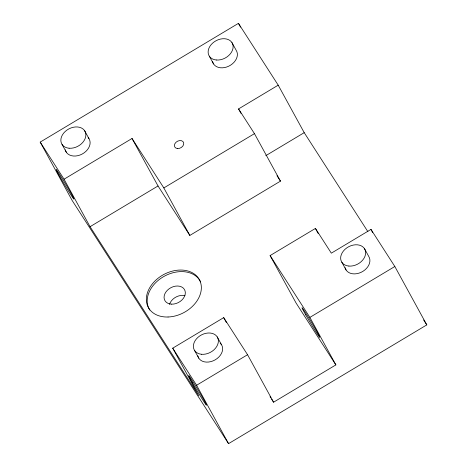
<?xml version="1.0" encoding="UTF-8"?>
<svg xmlns="http://www.w3.org/2000/svg" width="467" height="467" viewBox="0 0 467 467"><rect width="100%" height="100%" fill="white"/><g stroke="black" fill="none" stroke-linecap="round" stroke-linejoin="round"><path stroke-width="0.7" d="M271.607 399.174L273.563 402.21L335.866 364.89L296.107 303.071L270.107 255.577L315.423 228.433L331.325 253.161L370.973 229.408L394.831 266.499L426.797 324.892L228.55 443.65L72.169 200.501L40.203 142.108L238.45 23.35L278.209 85.169L304.21 132.657L367.891 231.673M273.563 402.21L247.557 354.722L223.705 317.63L172.726 348.166L198.726 395.66L90.055 226.693L64.055 179.2L132.027 138.483L163.835 187.938L189.835 235.426L280.463 181.138L254.462 133.644L238.561 108.922L278.209 85.169M90.055 226.693L158.027 185.971L132.027 138.483M163.835 187.938L254.462 133.644M265.799 155.669L304.21 132.657M228.55 443.65L196.584 385.257L247.557 354.722M335.866 364.89L309.866 317.397L394.831 266.499M423.645 319.988L426.797 324.892M276.972 175.709L280.463 181.138M270.107 255.577L309.866 317.397M158.027 185.971L189.835 235.426M270.043 396.74L270.825 397.954M40.203 142.108L64.055 179.2M172.726 348.166L196.584 385.257M370.973 229.408L372.707 232.578M364.482 248.654L368.743 256.436A13.216 9.789 -28.7 0 1 361.189 272.279A13.216 9.789 -28.7 0 1 345.101 267.644M238.45 23.35L240.534 27.156M231.953 42.59L236.22 50.378A13.216 9.789 -28.7 0 1 228.667 66.221A13.216 9.789 -28.7 0 1 212.573 61.586M341.821 262.226L346.082 270.008M315.423 228.433L318.196 233.5M238.561 108.922L240.984 113.353M209.298 56.163L213.559 63.95M223.705 317.63L226.477 322.697M217.208 336.87L221.469 344.658M84.685 130.813L88.946 138.6M194.552 350.443L198.814 358.23M62.029 144.385L66.291 152.172M169.539 304.35A11.231 8.318 -28.7 0 1 184.955 295.646M220.22 343.181A13.216 9.789 -28.7 0 1 215.071 359.905A13.216 9.789 -28.7 0 1 197.827 355.866M88.158 137.584A13.216 9.789 -28.7 0 1 82.169 154.052A13.216 9.789 -28.7 0 1 65.304 149.808M149.779 310.018A29.071 21.535 -28.7 0 1 164.226 276.271A29.071 21.535 -28.7 0 1 200.612 281.934M59.91 176.672A17.18 0.601 59.1 0 0 73.92 199.135A17.18 0.601 59.1 0 0 61.562 177.396A17.18 0.601 59.1 0 0 59.91 176.672M192.433 382.73A17.18 0.601 59.1 0 0 206.443 405.193A17.18 0.601 59.1 0 0 194.085 383.454A17.18 0.601 59.1 0 0 192.433 382.73M305.716 314.869A17.18 0.601 59.1 0 0 319.732 337.332A17.18 0.601 59.1 0 0 307.368 315.593A17.18 0.601 59.1 0 0 305.716 314.869M168.067 317A29.071 21.535 -28.7 0 0 200.034 280.994A29.071 21.535 -28.7 0 0 153.439 282.599A29.071 21.535 -28.7 0 0 168.067 317M177.483 148.535A4.956 3.672 -28.7 0 0 183.7 142.89A4.956 3.672 -28.7 0 0 176.065 142.219A4.956 3.672 -28.7 0 0 177.483 148.535M201.616 354.284A13.216 9.789 -28.7 0 0 218.194 339.235A13.216 9.789 -28.7 0 0 197.827 337.454A13.216 9.789 -28.7 0 0 201.616 354.284M69.093 148.226A13.216 9.789 -28.7 0 0 85.671 133.177A13.216 9.789 -28.7 0 0 65.304 131.396A13.216 9.789 -28.7 0 0 69.093 148.226M216.367 60.004A13.216 9.789 -28.7 0 0 232.94 44.955A13.216 9.789 -28.7 0 0 212.573 43.174A13.216 9.789 -28.7 0 0 216.367 60.004M348.89 266.067A13.216 9.789 -28.7 0 0 365.463 251.018A13.216 9.789 -28.7 0 0 345.101 249.232A13.216 9.789 -28.7 0 0 348.89 266.067M171.605 304.157A11.231 8.318 -28.7 0 0 185.055 290.9A11.231 8.318 -28.7 0 0 167.437 290.205A11.231 8.318 -28.7 0 0 171.605 304.157"/></g></svg>
